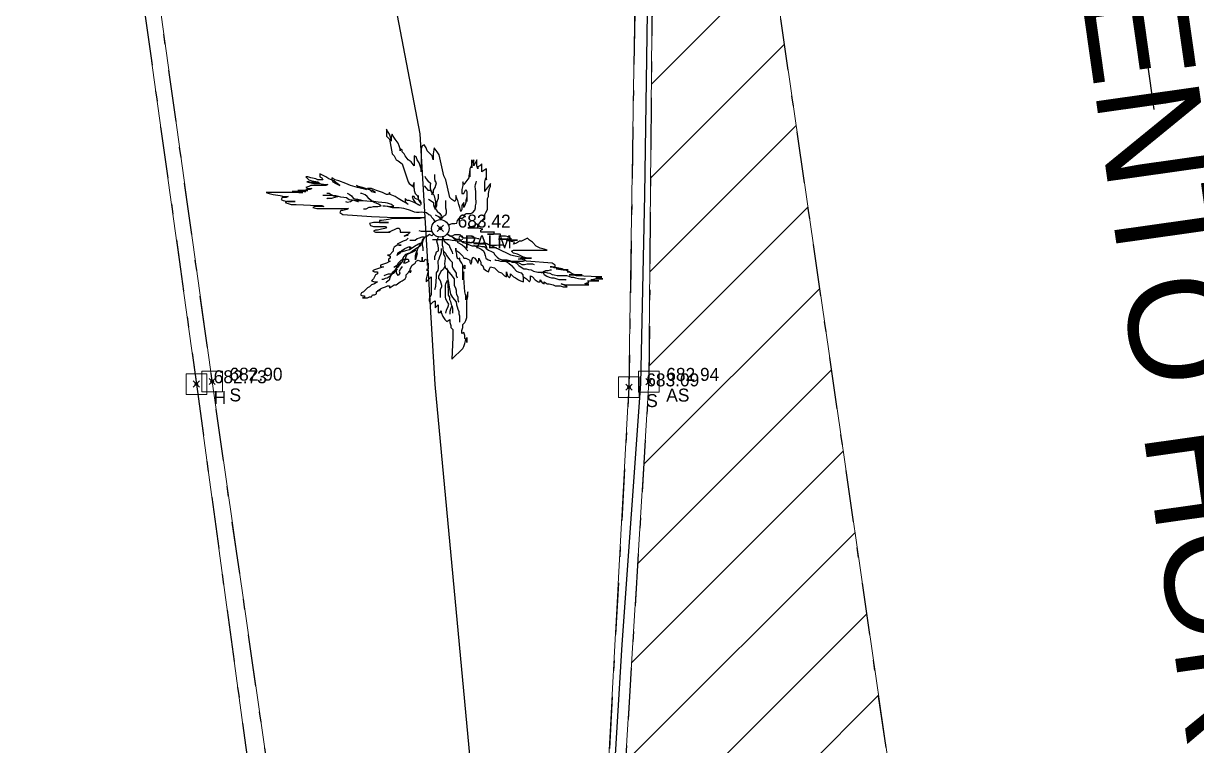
# Model space of a CAD drawing. Extents: x 350769 to 354978, y 6304672 to 6307963.
# Drawn here: x 352751.54 to 352762.85, y 6305788.4 to 6305795.36 of the extents above; entities that cross this region are included whole.
import ezdxf

# ---------------------------------------------------------------- set-up
doc = ezdxf.new("R2010")
doc.units = 0
doc.header["$PDMODE"] = 35
doc.header["$PDSIZE"] = 0.03
for name, pattern in [('CENTER', [50.8, 31.75, -6.35, 6.35, -6.35]), ('CONTINUOS', [0]), ('JPG_DASHDOT', [1, 0.5, -0.25, 0, -0.25])]:
    doc.linetypes.add(name, pattern=pattern)
doc.layers.add('0_ASD_TOPOGRAFIA_ELEMENTOS', color=7, linetype='CONTINUOS', lineweight=5, true_color=0xbdbdbd)
for name, color, linetype in [('1-PAVIMENTO', 161, 'CONTINUOUS'), ('1-SOLERA', 212, 'CONTINUOUS'), ('1-TEXTOS', 7, 'CONTINUOUS'), ('2-ACHURADO PAVIMENTO ASFALTICO 2', 233, 'CONTINUOUS'), ('3-PAVIMENTO EJE', 161, 'CENTER'), ('C-TINN', 5, 'CONTINUOUS'), ('C-TOPO-MINR', 8, 'CONTINUOUS'), ('TOP-URB-SOLERAS', 2, 'JPG_DASHDOT'), ('V-NODE-TEXT DIC 2012', 31, 'CONTINUOUS'), ('Z-PALM', 253, 'CONTINUOUS')]:
    doc.layers.add(name, color=color, linetype=linetype)
doc.styles.add('A', font='arial.ttf', dxfattribs={"height": 2})

# ---------------------------------------------------------------- blocks, each defined once
blk = doc.blocks.new('PALM')
at = {"layer": 'Z-PALM', "color": 9, "true_color": 0xbdbdbd}
for p, q in [((-1.275, 2.346), (-1.299, 2.394)), ((-1.299, 2.394), (-1.299, 2.227)), ((-1.227, 2.274), (-1.275, 2.346)), ((-1.204, 2.227), (-1.227, 2.274)), ((-1.156, 2.274), (-1.18, 2.203)), ((-1.132, 2.227), (-1.156, 2.274)), ((-1.299, 2.227), (-1.227, 2.155)), ((-1.227, 2.155), (-1.156, 1.796)), ((-1.18, 2.155), (-1.204, 2.227)), ((-1.18, 2.203), (-1.18, 2.107)), ((-1.18, 2.107), (-1.18, 2.155)), ((-1.084, 2.155), (-1.132, 2.227)), ((-1.012, 2.059), (-1.084, 2.155)), ((-0.988, 1.987), (-1.012, 2.059)), ((-0.964, 1.916), (-0.988, 1.987)), ((-0.438, 1.987), (-0.462, 1.916)), ((-0.39, 2.011), (-0.438, 1.987)), ((-0.342, 1.94), (-0.39, 2.011)), ((-1.156, 1.796), (-1.108, 1.748)), ((-1.108, 1.748), (-1.06, 1.653)), ((-0.916, 1.892), (-0.964, 1.916)), ((-0.964, 1.916), (-0.964, 1.868)), ((-0.964, 1.868), (-0.964, 1.916)), ((-0.916, 1.844), (-0.916, 1.892)), ((-0.869, 1.796), (-0.916, 1.844)), ((-0.845, 1.748), (-0.869, 1.796)), ((-0.773, 1.653), (-0.845, 1.748)), ((-0.581, 1.724), (-0.629, 1.748)), ((-0.629, 1.748), (-0.629, 1.509)), ((-0.557, 1.653), (-0.581, 1.724)), ((-0.462, 1.916), (-0.462, 1.366)), ((-0.318, 1.868), (-0.342, 1.94)), ((-0.199, 1.748), (-0.318, 1.868)), ((-0.175, 1.653), (-0.199, 1.748)), ((-0.151, 1.94), (-0.175, 1.796)), ((-0.175, 1.796), (-0.175, 1.653)), ((-0.079, 1.844), (-0.151, 1.94)), ((-0.031, 1.772), (-0.079, 1.844)), ((0.089, 1.27), (-0.031, 1.772)), ((-1.06, 1.653), (-1.012, 1.629)), ((-1.012, 1.629), (-0.916, 1.557)), ((-0.916, 1.557), (-0.892, 1.485)), ((-0.892, 1.485), (-0.773, 1.126)), ((-0.701, 1.605), (-0.773, 1.653)), ((-0.629, 1.509), (-0.701, 1.605)), ((-0.51, 1.581), (-0.557, 1.653)), ((-0.462, 1.437), (-0.51, 1.581)), ((-0.462, 1.366), (-0.462, 1.437)), ((0.759, 1.533), (0.711, 1.437)), ((0.711, 1.437), (0.711, 1.246)), ((0.806, 1.653), (0.759, 1.581)), ((0.759, 1.461), (0.759, 1.653)), ((0.759, 1.653), (0.759, 1.533)), ((0.759, 1.581), (0.759, 1.461)), ((0.878, 1.653), (0.806, 1.509)), ((0.806, 1.509), (0.806, 1.653)), ((0.878, 1.509), (0.878, 1.653)), ((0.902, 1.437), (0.878, 1.509)), ((0.95, 1.509), (0.902, 1.485)), ((0.902, 1.485), (0.902, 1.437)), ((0.998, 1.557), (0.95, 1.509)), ((0.998, 1.366), (0.998, 1.557)), ((1.07, 1.413), (0.998, 1.366)), ((1.117, 1.437), (1.07, 1.413)), ((1.117, 1.174), (1.117, 1.437)), ((-3.19, 1.246), (-3.237, 1.246)), ((-3.237, 1.246), (-3.166, 1.174)), ((-3.118, 1.222), (-3.19, 1.246)), ((-3.166, 1.174), (-3.094, 1.15)), ((-2.998, 1.198), (-3.118, 1.222)), ((-3.094, 1.15), (-2.95, 1.126)), ((-2.95, 1.174), (-2.998, 1.198)), ((-2.831, 1.174), (-2.95, 1.174)), ((-2.759, 1.246), (-2.902, 1.318)), ((-2.902, 1.318), (-2.902, 1.246)), ((-2.902, 1.246), (-2.855, 1.222)), ((-2.855, 1.222), (-2.831, 1.174)), ((-2.687, 1.198), (-2.759, 1.246)), ((-2.567, 1.15), (-2.687, 1.198)), ((-2.543, 1.174), (-2.615, 1.222)), ((-2.615, 1.222), (-2.615, 1.174)), ((-2.615, 1.174), (-2.591, 1.126)), ((-2.52, 1.103), (-2.567, 1.15)), ((-2.448, 1.15), (-2.543, 1.174)), ((-2.28, 1.079), (-2.448, 1.15)), ((-0.375, 1.262), (-0.351, 1.205)), ((-0.351, 1.205), (-0.302, 1.147)), ((-0.302, 1.147), (-0.236, 1.09)), ((-0.135, 1.204), (-0.135, 1.298)), ((-0.122, 1.15), (-0.135, 1.204)), ((-0.095, 1.095), (-0.122, 1.15)), ((0.136, 1.174), (0.089, 1.27)), ((0.232, 0.744), (0.136, 1.174)), ((0.687, 1.222), (0.615, 1.126)), ((0.711, 1.39), (0.687, 1.27)), ((0.687, 1.27), (0.687, 1.222)), ((0.711, 1.246), (0.711, 1.39)), ((0.865, 1.106), (0.873, 1.139)), ((1.07, 1.126), (1.094, 1.222)), ((1.094, 1.222), (1.117, 1.174)), ((-3.309, 0.863), (-4.195, 0.863)), ((-4.195, 0.863), (-4.123, 0.839)), ((-3.237, 0.887), (-3.572, 0.887)), ((-3.572, 0.887), (-3.501, 0.887)), ((-3.501, 0.887), (-3.405, 0.863)), ((-3.19, 0.911), (-3.429, 0.911)), ((-3.429, 0.911), (-3.357, 0.911)), ((-3.405, 0.863), (-3.309, 0.863)), ((-3.357, 0.911), (-3.285, 0.887)), ((-3.285, 0.887), (-3.237, 0.887)), ((-3.213, 0.935), (-3.261, 0.911)), ((-3.261, 0.911), (-3.19, 0.911)), ((-3.166, 1.007), (-3.237, 0.983)), ((-3.237, 0.983), (-3.19, 0.959)), ((-3.166, 1.126), (-3.213, 1.126)), ((-3.213, 1.126), (-3.046, 1.079)), ((-3.142, 0.935), (-3.213, 0.935)), ((-3.19, 0.959), (-3.094, 0.959)), ((-3.118, 1.103), (-3.166, 1.126)), ((-3.118, 1.031), (-3.166, 1.007)), ((-3.094, 0.959), (-3.142, 0.935)), ((-2.998, 1.103), (-3.118, 1.103)), ((-2.759, 1.031), (-3.118, 1.031)), ((-3.046, 1.079), (-2.926, 1.079)), ((-2.902, 1.079), (-2.998, 1.103)), ((-2.95, 1.126), (-2.902, 1.079)), ((-2.926, 1.079), (-2.759, 1.055)), ((-2.759, 1.055), (-2.711, 1.055)), ((-2.711, 1.055), (-2.759, 1.031)), ((-2.733, 0.852), (-2.676, 0.852)), ((-2.676, 0.852), (-2.626, 0.819)), ((-2.591, 1.126), (-2.52, 1.079)), ((-2.424, 1.031), (-2.52, 1.103)), ((-2.52, 1.079), (-2.424, 1.031)), ((-2.161, 1.031), (-2.28, 1.079)), ((-2.246, 0.852), (-2.192, 0.825)), ((-1.993, 0.983), (-2.161, 1.031)), ((-1.969, 1.007), (-2.017, 1.031)), ((-2.017, 1.031), (-1.921, 0.983)), ((-1.897, 0.959), (-1.993, 0.983)), ((-1.874, 0.983), (-1.969, 1.007)), ((-1.921, 0.983), (-1.778, 0.935)), ((-1.778, 0.935), (-1.897, 0.959)), ((-1.73, 0.935), (-1.874, 0.983)), ((-1.658, 0.959), (-1.754, 0.959)), ((-1.754, 0.959), (-1.706, 0.935)), ((-1.634, 0.911), (-1.73, 0.935)), ((-1.706, 0.935), (-1.658, 0.887)), ((-1.539, 0.911), (-1.658, 0.959)), ((-1.658, 0.887), (-1.562, 0.863)), ((-1.562, 0.863), (-1.634, 0.911)), ((-1.395, 0.863), (-1.539, 0.911)), ((-1.299, 0.816), (-1.395, 0.863)), ((-1.227, 0.863), (-1.251, 0.816)), ((-1.204, 0.816), (-1.227, 0.863)), ((-0.773, 1.126), (-0.749, 1.079)), ((-0.749, 1.079), (-0.653, 1.007)), ((-0.629, 1.103), (-0.653, 1.055)), ((-0.653, 1.055), (-0.653, 1.007)), ((-0.653, 1.007), (-0.629, 0.959)), ((-0.653, 1.007), (-0.629, 0.959)), ((-0.629, 0.959), (-0.629, 1.103)), ((-0.629, 0.959), (-0.629, 0.911)), ((-0.629, 0.911), (-0.605, 0.839)), ((-0.392, 1.028), (-0.338, 0.974)), ((-0.338, 0.974), (-0.298, 0.92)), ((-0.298, 0.92), (-0.23, 0.92)), ((-0.236, 1.09), (-0.244, 1.032)), ((-0.244, 1.032), (-0.244, 0.983)), ((-0.244, 0.983), (-0.236, 0.934)), ((-0.236, 0.934), (-0.219, 0.885)), ((-0.23, 0.92), (-0.203, 0.866)), ((-0.219, 0.885), (-0.17, 0.835)), ((-0.203, 0.866), (-0.203, 0.811)), ((-0.203, 0.811), (-0.162, 0.866)), ((-0.162, 0.92), (-0.122, 0.987)), ((-0.162, 0.866), (-0.162, 0.92)), ((-0.122, 0.987), (-0.108, 1.041)), ((-0.108, 1.041), (-0.095, 1.095)), ((0.543, 1.031), (0.519, 0.935)), ((0.519, 0.935), (0.519, 0.839)), ((0.567, 1.055), (0.543, 1.126)), ((0.543, 1.126), (0.543, 1.031)), ((0.615, 1.126), (0.567, 1.055)), ((0.567, 0.839), (0.615, 0.935)), ((0.615, 0.935), (0.639, 0.887)), ((0.639, 0.887), (0.639, 0.648)), ((0.84, 1.008), (0.849, 1.057)), ((0.849, 0.95), (0.84, 1.008)), ((0.849, 1.057), (0.865, 1.106)), ((0.857, 0.893), (0.849, 0.95)), ((0.857, 0.712), (0.857, 0.893)), ((1.07, 0.887), (1.07, 1.126)), ((1.094, 0.935), (1.07, 0.887)), ((1.141, 0.983), (1.094, 0.935)), ((1.213, 1.079), (1.141, 0.983)), ((1.165, 0.839), (1.189, 0.959)), ((1.189, 0.959), (1.213, 1.007)), ((1.213, 1.007), (1.213, 1.079)), ((-4.123, 0.839), (-4.027, 0.816)), ((-4.027, 0.816), (-3.86, 0.792)), ((-3.86, 0.792), (-3.764, 0.768)), ((-3.812, 0.744), (-3.836, 0.696)), ((-3.836, 0.696), (-3.788, 0.672)), ((-3.716, 0.744), (-3.812, 0.744)), ((-3.788, 0.672), (-3.668, 0.648)), ((-3.764, 0.768), (-3.668, 0.768)), ((-3.692, 0.648), (-3.74, 0.624)), ((-3.74, 0.624), (-3.596, 0.576)), ((-3.668, 0.768), (-3.716, 0.744)), ((-3.501, 0.648), (-3.692, 0.648)), ((-3.668, 0.648), (-3.501, 0.648)), ((-3.596, 0.576), (-3.477, 0.576)), ((-3.477, 0.576), (-2.95, 0.552)), ((-2.593, 0.794), (-2.832, 0.794)), ((-2.725, 0.72), (-2.733, 0.712)), ((-2.618, 0.72), (-2.725, 0.72)), ((-2.626, 0.819), (-2.577, 0.786)), ((-2.52, 0.753), (-2.618, 0.72)), ((-2.52, 0.786), (-2.593, 0.794)), ((-2.577, 0.786), (-2.52, 0.77)), ((-2.454, 0.77), (-2.52, 0.786)), ((-2.52, 0.77), (-2.47, 0.77)), ((-2.47, 0.77), (-2.52, 0.753)), ((-2.396, 0.753), (-2.454, 0.77)), ((-2.322, 0.745), (-2.396, 0.753)), ((-2.257, 0.737), (-2.322, 0.745)), ((-2.287, 0.649), (-2.233, 0.636)), ((-2.199, 0.688), (-2.257, 0.737)), ((-2.233, 0.636), (-2.165, 0.649)), ((-2.133, 0.679), (-2.199, 0.688)), ((-2.192, 0.825), (-2.138, 0.784)), ((-2.165, 0.649), (-2.111, 0.69)), ((-2.138, 0.784), (-2.097, 0.73)), ((-2.06, 0.671), (-2.133, 0.679)), ((-2.111, 0.69), (-2.057, 0.676)), ((-2.097, 0.73), (-2.043, 0.703)), ((-2.01, 0.663), (-2.06, 0.671)), ((-2.057, 0.676), (-1.989, 0.649)), ((-2.043, 0.703), (-1.989, 0.703)), ((-1.862, 0.663), (-2.01, 0.663)), ((-1.989, 0.703), (-1.921, 0.69)), ((-1.989, 0.649), (-1.975, 0.649)), ((-1.894, 0.838), (-1.921, 0.838)), ((-1.921, 0.69), (-1.867, 0.676)), ((-1.813, 0.811), (-1.894, 0.838)), ((-1.867, 0.676), (-1.813, 0.663)), ((-1.682, 0.646), (-1.862, 0.663)), ((-1.759, 0.771), (-1.813, 0.811)), ((-1.718, 0.717), (-1.759, 0.771)), ((-1.664, 0.676), (-1.718, 0.717)), ((-1.599, 0.646), (-1.682, 0.646)), ((-1.61, 0.636), (-1.664, 0.676)), ((-1.542, 0.609), (-1.61, 0.636)), ((-1.501, 0.63), (-1.599, 0.646)), ((-1.488, 0.582), (-1.542, 0.609)), ((-1.32, 0.614), (-1.501, 0.63)), ((-1.421, 0.541), (-1.488, 0.582)), ((-1.271, 0.605), (-1.32, 0.614)), ((-1.251, 0.816), (-1.299, 0.816)), ((-1.172, 0.573), (-1.271, 0.605)), ((-1.084, 0.768), (-1.204, 0.816)), ((-1.123, 0.532), (-1.172, 0.573)), ((-1.012, 0.72), (-1.084, 0.768)), ((-0.892, 0.648), (-1.012, 0.72)), ((-0.845, 0.624), (-0.892, 0.648)), ((-0.797, 0.672), (-0.845, 0.72)), ((-0.845, 0.72), (-0.845, 0.648)), ((-0.845, 0.648), (-0.773, 0.576)), ((-0.773, 0.576), (-0.845, 0.624)), ((-0.749, 0.672), (-0.797, 0.672)), ((-0.629, 0.624), (-0.749, 0.672)), ((-0.629, 0.768), (-0.677, 0.768)), ((-0.677, 0.768), (-0.653, 0.696)), ((-0.653, 0.696), (-0.605, 0.624)), ((-0.605, 0.72), (-0.629, 0.768)), ((-0.486, 0.552), (-0.629, 0.624)), ((-0.605, 0.839), (-0.557, 0.792)), ((-0.486, 0.672), (-0.605, 0.72)), ((-0.605, 0.624), (-0.534, 0.576)), ((-0.557, 0.792), (-0.534, 0.744)), ((-0.534, 0.744), (-0.534, 0.792)), ((-0.534, 0.792), (-0.534, 0.696)), ((-0.534, 0.696), (-0.486, 0.624)), ((-0.534, 0.576), (-0.486, 0.552)), ((-0.462, 0.624), (-0.486, 0.672)), ((-0.486, 0.624), (-0.462, 0.576)), ((-0.462, 0.576), (-0.462, 0.624)), ((-0.284, 0.703), (-0.216, 0.663)), ((-0.216, 0.663), (-0.162, 0.622)), ((-0.17, 0.835), (-0.145, 0.786)), ((-0.162, 0.622), (-0.162, 0.568)), ((-0.162, 0.568), (-0.149, 0.514)), ((-0.145, 0.786), (-0.113, 0.638)), ((-0.113, 0.638), (-0.121, 0.482)), ((-0.081, 0.622), (-0.068, 0.676)), ((-0.081, 0.541), (-0.081, 0.622)), ((-0.068, 0.676), (-0.041, 0.73)), ((-0.041, 0.73), (-0.041, 0.825)), ((0.135, 0.487), (0.135, 0.676)), ((0.28, 0.696), (0.232, 0.744)), ((0.352, 0.648), (0.28, 0.696)), ((0.376, 0.696), (0.352, 0.648)), ((0.4, 0.72), (0.376, 0.792)), ((0.376, 0.792), (0.376, 0.696)), ((0.424, 0.672), (0.4, 0.72)), ((0.447, 0.576), (0.424, 0.672)), ((0.471, 0.505), (0.447, 0.576)), ((0.519, 0.839), (0.567, 0.839)), ((0.567, 0.624), (0.519, 0.552)), ((0.567, 0.505), (0.567, 0.624)), ((0.615, 0.624), (0.591, 0.552)), ((0.639, 0.744), (0.615, 0.672)), ((0.615, 0.672), (0.615, 0.624)), ((0.639, 0.648), (0.639, 0.744)), ((0.849, 0.548), (0.865, 0.605)), ((0.865, 0.655), (0.857, 0.712)), ((0.865, 0.605), (0.865, 0.655)), ((1.141, 0.72), (1.165, 0.768)), ((1.141, 0.457), (1.141, 0.72)), ((1.165, 0.768), (1.165, 0.839)), ((-3.022, 0.529), (-3.07, 0.505)), ((-3.07, 0.505), (-2.974, 0.481)), ((-2.807, 0.529), (-3.022, 0.529)), ((-2.974, 0.481), (-2.208, 0.481)), ((-2.95, 0.552), (-2.855, 0.552)), ((-2.855, 0.552), (-2.807, 0.529)), ((-2.4, 0.433), (-2.424, 0.385)), ((-2.424, 0.385), (-2.352, 0.337)), ((-2.352, 0.433), (-2.4, 0.433)), ((-2.256, 0.457), (-2.352, 0.433)), ((-2.352, 0.337), (-1.658, 0.289)), ((-2.208, 0.481), (-2.256, 0.457)), ((-1.854, 0.473), (-1.786, 0.473)), ((-1.786, 0.473), (-1.718, 0.514)), ((-1.718, 0.514), (-1.664, 0.514)), ((-1.664, 0.514), (-1.61, 0.527)), ((-1.658, 0.289), (-1.084, 0.265)), ((-1.61, 0.527), (-1.502, 0.527)), ((-1.502, 0.527), (-1.421, 0.541)), ((-1.328, 0.54), (-1.386, 0.548)), ((-1.386, 0.548), (-1.123, 0.532)), ((-1.238, 0.523), (-1.328, 0.54)), ((-1.148, 0.499), (-1.238, 0.523)), ((-0.992, 0.499), (-1.148, 0.499)), ((-0.934, 0.49), (-0.992, 0.499)), ((-0.877, 0.482), (-0.934, 0.49)), ((-0.819, 0.466), (-0.877, 0.482)), ((-0.745, 0.441), (-0.819, 0.466)), ((-0.679, 0.417), (-0.745, 0.441)), ((-0.622, 0.392), (-0.679, 0.417)), ((-0.573, 0.384), (-0.622, 0.392)), ((-0.507, 0.384), (-0.573, 0.384)), ((-0.458, 0.392), (-0.507, 0.384)), ((-0.408, 0.384), (-0.458, 0.392)), ((-0.334, 0.376), (-0.408, 0.384)), ((-0.277, 0.326), (-0.334, 0.376)), ((-0.228, 0.31), (-0.277, 0.326)), ((-0.203, 0.261), (-0.228, 0.31)), ((-0.149, 0.514), (-0.122, 0.46)), ((-0.122, 0.46), (-0.081, 0.541)), ((-0.122, 0.325), (-0.041, 0.284)), ((-0.121, 0.482), (-0.072, 0.417)), ((-0.072, 0.417), (-0.014, 0.359)), ((-0.041, 0.284), (0, 0.23)), ((-0.014, 0.359), (0.019, 0.31)), ((0.019, 0.31), (0.011, 0.261)), ((0.041, 0.243), (0.081, 0.298)), ((0.081, 0.298), (0.135, 0.325)), ((0.149, 0.433), (0.135, 0.487)), ((0.135, 0.325), (0.149, 0.379)), ((0.149, 0.379), (0.149, 0.433)), ((0.495, 0.409), (0.471, 0.505)), ((0.519, 0.457), (0.495, 0.409)), ((0.519, 0.552), (0.519, 0.457)), ((0.591, 0.552), (0.567, 0.505)), ((0.577, 0.326), (0.627, 0.359)), ((0.577, 0.277), (0.577, 0.326)), ((0.627, 0.359), (0.734, 0.359)), ((0.734, 0.359), (0.783, 0.384)), ((0.783, 0.384), (0.832, 0.441)), ((0.832, 0.441), (0.849, 0.499)), ((0.849, 0.499), (0.849, 0.548)), ((1.046, 0.242), (1.07, 0.289)), ((1.07, 0.337), (1.094, 0.385)), ((1.07, 0.289), (1.07, 0.337)), ((1.094, 0.385), (1.141, 0.457)), ((-1.61, 0.146), (-1.706, 0.122)), ((-1.706, 0.122), (-1.682, 0.074)), ((-1.682, 0.074), (-1.61, 0.05)), ((-1.251, 0.146), (-1.61, 0.146)), ((-1.61, 0.05), (-1.323, 0.05)), ((-1.419, 0.194), (-1.467, 0.194)), ((-1.467, 0.194), (-1.467, 0.146)), ((-1.467, 0.146), (-1.251, 0.146)), ((-1.251, 0.218), (-1.419, 0.194)), ((-1.299, 0.002), (-1.419, -0.022)), ((-1.323, 0.05), (-1.299, 0.002)), ((-1.132, 0.242), (-1.251, 0.218)), ((-0.486, 0.242), (-1.132, 0.242)), ((-1.084, 0.265), (-0.39, 0.265)), ((-1.084, -0.022), (-1.036, 0.002)), ((-1.036, 0.002), (-0.988, 0.002)), ((-0.988, 0.002), (-0.964, -0.045)), ((-0.39, 0.265), (-0.486, 0.242)), ((-0.154, 0.211), (-0.203, 0.261)), ((-0.126, 0.17), (-0.154, 0.211)), ((0.011, 0.261), (-0.006, 0.211)), ((-0.006, 0.211), (-0.006, 0.211)), ((0, 0.23), (0, 0.211)), ((0.021, 0.21), (0.041, 0.243)), ((0.195, 0.082), (0.241, 0.105)), ((0.241, 0.105), (0.29, 0.121)), ((0.29, 0.121), (0.347, 0.121)), ((0.347, 0.121), (0.397, 0.129)), ((0.397, 0.129), (0.413, 0.187)), ((0.413, 0.187), (0.462, 0.244)), ((0.462, 0.244), (0.528, 0.244)), ((0.528, 0.244), (0.577, 0.277)), ((0.663, 0.002), (0.711, 0.05)), ((0.902, 0.002), (0.663, 0.002)), ((0.711, 0.05), (0.759, 0.05)), ((0.759, 0.05), (0.83, 0.074)), ((0.83, 0.074), (0.878, 0.122)), ((0.878, 0.122), (0.902, 0.074)), ((0.902, 0.074), (0.974, 0.17)), ((0.902, 0.074), (0.902, 0.026)), ((0.902, 0.026), (0.902, 0.074)), ((1.022, -0.022), (0.902, 0.002)), ((0.974, 0.17), (1.046, 0.242)), ((-1.562, -0.045), (-1.61, -0.069)), ((-1.61, -0.069), (-1.562, -0.093)), ((-1.515, -0.045), (-1.562, -0.045)), ((-1.562, -0.093), (-1.204, -0.093)), ((-1.419, -0.022), (-1.515, -0.045)), ((-1.251, -0.093), (-1.084, -0.022)), ((-1.204, -0.093), (-1.251, -0.093)), ((-0.964, -0.045), (-0.964, -0.093)), ((-0.964, -0.093), (-0.725, -0.093)), ((-0.773, -0.141), (-0.869, -0.189)), ((-0.869, -0.189), (-0.797, -0.165)), ((-0.773, -0.237), (-0.821, -0.285)), ((-0.797, -0.165), (-0.773, -0.165)), ((-0.725, -0.093), (-0.773, -0.141)), ((-0.609, -0.284), (-0.555, -0.243)), ((-0.555, -0.243), (-0.501, -0.23)), ((-0.514, -0.054), (-0.46, -0.068)), ((-0.501, -0.23), (-0.433, -0.203)), ((-0.46, -0.068), (-0.2, -0.068)), ((-0.425, -0.265), (-0.441, -0.322)), ((-0.433, -0.203), (-0.379, -0.203)), ((-0.384, -0.216), (-0.425, -0.265)), ((-0.379, -0.216), (-0.419, -0.298)), ((-0.326, -0.191), (-0.384, -0.216)), ((-0.26, -0.15), (-0.326, -0.191)), ((-0.203, -0.175), (-0.26, -0.15)), ((-0.16, -0.138), (-0.203, -0.175)), ((-0.189, -0.27), (0.203, -0.27)), ((-0.081, -0.311), (-0.068, -0.257)), ((-0.068, -0.257), (-0.043, -0.207)), ((0.052, -0.248), (0.043, -0.298)), ((0.068, -0.2), (0.052, -0.248)), ((0.055, -0.204), (0.081, -0.257)), ((0.081, -0.257), (0.095, -0.311)), ((0.166, -0.13), (0.176, -0.135)), ((0.176, -0.135), (0.23, -0.176)), ((0.189, -0.149), (0.244, -0.176)), ((0.203, -0.27), (0.284, -0.284)), ((0.23, -0.176), (0.284, -0.203)), ((0.244, -0.176), (0.298, -0.176)), ((0.271, -0.189), (0.325, -0.243)), ((0.284, -0.203), (0.392, -0.257)), ((0.298, -0.176), (0.352, -0.149)), ((0.325, -0.243), (0.392, -0.284)), ((0.352, -0.149), (0.46, -0.149)), ((0.392, -0.257), (0.447, -0.257)), ((0.447, -0.257), (0.501, -0.298)), ((0.46, -0.149), (0.514, -0.203)), ((0.514, -0.203), (0.568, -0.23)), ((0.568, -0.23), (0.852, -0.23)), ((0.852, -0.23), (0.907, -0.243)), ((0.907, -0.243), (0.934, -0.243)), ((0.974, -0.045), (1.022, -0.022)), ((0.974, -0.093), (0.974, -0.045)), ((1.309, -0.093), (0.974, -0.093)), ((1.452, -0.141), (1.141, -0.141)), ((1.141, -0.141), (1.285, -0.141)), ((1.285, -0.141), (1.309, -0.093)), ((1.62, -0.261), (1.405, -0.261)), ((1.405, -0.261), (1.716, -0.261)), ((1.452, -0.189), (1.452, -0.141)), ((1.572, -0.189), (1.452, -0.189)), ((1.668, -0.213), (1.572, -0.189)), ((1.74, -0.285), (1.62, -0.261)), ((1.716, -0.261), (1.668, -0.213)), ((2.099, -0.237), (1.955, -0.309)), ((2.146, -0.285), (2.099, -0.237)), ((-1.132, -0.548), (-1.227, -0.643)), ((-1.108, -0.452), (-1.132, -0.5)), ((-1.132, -0.5), (-1.132, -0.548)), ((-1.036, -0.404), (-1.108, -0.452)), ((-0.892, -0.309), (-1.036, -0.38)), ((-1.036, -0.38), (-0.988, -0.404)), ((-0.94, -0.404), (-1.036, -0.404)), ((-0.988, -0.404), (-0.94, -0.404)), ((-0.961, -0.582), (-0.907, -0.527)), ((-0.839, -0.541), (-0.92, -0.568)), ((-0.907, -0.527), (-0.852, -0.487)), ((-0.821, -0.285), (-0.892, -0.309)), ((-0.852, -0.487), (-0.744, -0.433)), ((-0.744, -0.514), (-0.839, -0.541)), ((-0.744, -0.433), (-0.744, -0.487)), ((-0.744, -0.487), (-0.717, -0.46)), ((-0.677, -0.473), (-0.744, -0.514)), ((-0.731, -0.284), (-0.609, -0.284)), ((-0.671, -0.552), (-0.72, -0.585)), ((-0.717, -0.46), (-0.704, -0.446)), ((-0.622, -0.433), (-0.677, -0.473)), ((-0.614, -0.511), (-0.671, -0.552)), ((-0.663, -0.568), (-0.582, -0.527)), ((-0.528, -0.379), (-0.622, -0.433)), ((-0.548, -0.47), (-0.614, -0.511)), ((-0.582, -0.527), (-0.555, -0.609)), ((-0.582, -0.595), (-0.555, -0.541)), ((-0.555, -0.541), (-0.541, -0.487)), ((-0.482, -0.429), (-0.548, -0.47)), ((-0.541, -0.487), (-0.501, -0.419)), ((-0.474, -0.352), (-0.528, -0.379)), ((-0.501, -0.419), (-0.474, -0.352)), ((-0.466, -0.372), (-0.482, -0.429)), ((-0.441, -0.322), (-0.466, -0.372)), ((-0.419, -0.298), (-0.433, -0.352)), ((-0.433, -0.352), (-0.433, -0.406)), ((-0.433, -0.406), (-0.419, -0.46)), ((-0.419, -0.46), (-0.419, -0.541)), ((-0.095, -0.568), (-0.041, -0.541)), ((-0.068, -0.365), (-0.081, -0.311)), ((-0.054, -0.419), (-0.068, -0.365)), ((-0.041, -0.473), (-0.054, -0.419)), ((-0.041, -0.541), (-0.041, -0.473)), ((0.027, -0.568), (0.027, -0.487)), ((0.043, -0.298), (0.043, -0.404)), ((0.043, -0.404), (0.06, -0.454)), ((0.06, -0.454), (0.06, -0.503)), ((0.06, -0.503), (0.076, -0.561)), ((0.068, -0.541), (0.122, -0.595)), ((0.076, -0.561), (0.076, -0.618)), ((0.095, -0.582), (0.081, -0.541)), ((0.095, -0.311), (0.162, -0.365)), ((0.162, -0.365), (0.216, -0.406)), ((0.216, -0.406), (0.23, -0.46)), ((0.23, -0.46), (0.284, -0.568)), ((0.284, -0.284), (0.785, -0.338)), ((0.376, -0.524), (0.376, -0.476)), ((0.376, -0.476), (0.376, -0.524)), ((0.4, -0.619), (0.376, -0.524)), ((0.376, -0.524), (0.447, -0.572)), ((0.392, -0.284), (0.419, -0.338)), ((0.419, -0.338), (0.528, -0.392)), ((0.501, -0.298), (0.555, -0.338)), ((0.528, -0.392), (0.582, -0.446)), ((0.555, -0.338), (0.609, -0.352)), ((0.582, -0.446), (0.622, -0.5)), ((0.609, -0.352), (0.663, -0.379)), ((0.622, -0.5), (0.663, -0.541)), ((0.663, -0.379), (0.717, -0.406)), ((0.717, -0.406), (0.771, -0.419)), ((0.771, -0.419), (0.934, -0.419)), ((0.785, -0.338), (1.123, -0.365)), ((0.798, -0.406), (0.866, -0.433)), ((0.812, -0.365), (0.879, -0.365)), ((0.866, -0.433), (0.934, -0.473)), ((0.879, -0.365), (0.934, -0.352)), ((0.934, -0.352), (1.001, -0.352)), ((0.934, -0.419), (1.001, -0.433)), ((0.934, -0.473), (0.988, -0.5)), ((0.988, -0.5), (1.042, -0.541)), ((1.001, -0.352), (1.069, -0.338)), ((1.001, -0.433), (1.055, -0.433)), ((1.042, -0.541), (1.069, -0.595)), ((1.055, -0.433), (1.109, -0.487)), ((1.069, -0.338), (1.177, -0.392)), ((1.109, -0.487), (1.164, -0.527)), ((1.123, -0.365), (1.61, -0.595)), ((1.164, -0.527), (1.231, -0.554)), ((1.177, -0.392), (1.245, -0.406)), ((1.231, -0.554), (1.285, -0.582)), ((1.245, -0.406), (1.353, -0.406)), ((1.353, -0.406), (1.407, -0.392)), ((1.407, -0.392), (1.515, -0.392)), ((1.515, -0.392), (1.556, -0.419)), ((1.668, -0.309), (1.596, -0.285)), ((1.596, -0.285), (1.859, -0.285)), ((1.787, -0.332), (1.668, -0.309)), ((1.716, -0.548), (1.764, -0.524)), ((1.764, -0.595), (1.716, -0.548)), ((1.859, -0.285), (1.74, -0.285)), ((1.764, -0.38), (1.787, -0.332)), ((1.835, -0.356), (1.764, -0.38)), ((1.764, -0.524), (2.577, -0.524)), ((1.907, -0.309), (1.835, -0.356)), ((1.955, -0.309), (1.907, -0.309)), ((2.218, -0.332), (2.146, -0.285)), ((2.314, -0.428), (2.218, -0.332)), ((2.41, -0.476), (2.314, -0.428)), ((2.505, -0.5), (2.41, -0.476)), ((2.577, -0.524), (2.505, -0.5)), ((-1.299, -0.835), (-1.443, -0.882)), ((-1.204, -0.787), (-1.299, -0.835)), ((-1.227, -0.643), (-1.275, -0.643)), ((-1.275, -0.643), (-1.204, -0.667)), ((-1.204, -0.715), (-1.251, -0.739)), ((-1.251, -0.739), (-1.251, -0.787)), ((-1.251, -0.787), (-1.204, -0.787)), ((-1.204, -0.667), (-1.204, -0.715)), ((-1.042, -0.636), (-0.961, -0.582)), ((-1.028, -0.595), (-1.042, -0.649)), ((-1.042, -0.649), (-1.042, -0.636)), ((-1.042, -0.893), (-1.015, -0.838)), ((-0.974, -0.568), (-1.028, -0.595)), ((-1.015, -0.838), (-0.961, -0.784)), ((-1.001, -0.866), (-0.947, -0.825)), ((-0.942, -0.831), (-0.992, -0.889)), ((-0.92, -0.568), (-0.974, -0.568)), ((-0.961, -0.784), (-0.907, -0.744)), ((-0.947, -0.825), (-0.92, -0.811)), ((-0.901, -0.782), (-0.942, -0.831)), ((-0.877, -0.675), (-0.909, -0.733)), ((-0.909, -0.733), (-0.901, -0.782)), ((-0.907, -0.744), (-0.771, -0.744)), ((-0.879, -0.838), (-0.852, -0.784)), ((-0.839, -0.838), (-0.879, -0.838)), ((-0.836, -0.626), (-0.877, -0.675)), ((-0.852, -0.784), (-0.839, -0.73)), ((-0.839, -0.73), (-0.825, -0.676)), ((-0.758, -0.798), (-0.839, -0.838)), ((-0.778, -0.602), (-0.836, -0.626)), ((-0.825, -0.676), (-0.798, -0.622)), ((-0.798, -0.622), (-0.731, -0.595)), ((-0.72, -0.585), (-0.778, -0.602)), ((-0.771, -0.744), (-0.758, -0.798)), ((-0.731, -0.595), (-0.663, -0.568)), ((-0.677, -0.882), (-0.605, -0.835)), ((-0.605, -0.835), (-0.581, -0.787)), ((-0.595, -0.649), (-0.582, -0.595)), ((-0.595, -0.757), (-0.595, -0.649)), ((-0.582, -0.69), (-0.595, -0.757)), ((-0.555, -0.609), (-0.582, -0.69)), ((-0.581, -0.787), (-0.534, -0.763)), ((-0.534, -0.763), (-0.486, -0.787)), ((-0.486, -0.787), (-0.438, -0.787)), ((-0.438, -0.787), (-0.438, -0.691)), ((-0.438, -0.691), (-0.438, -0.787)), ((-0.438, -0.787), (-0.39, -0.787)), ((-0.39, -0.787), (-0.366, -0.739)), ((-0.366, -0.739), (-0.318, -0.763)), ((-0.318, -0.763), (-0.318, -0.882)), ((-0.318, -0.882), (-0.294, -0.835)), ((-0.294, -0.835), (-0.294, -0.978)), ((-0.135, -0.676), (-0.108, -0.622)), ((-0.135, -0.757), (-0.135, -0.676)), ((-0.108, -0.622), (-0.095, -0.568)), ((-0.054, -0.784), (-0.027, -0.73)), ((-0.054, -0.838), (-0.054, -0.784)), ((-0.041, -0.906), (-0.054, -0.838)), ((-0.027, -0.73), (-0.014, -0.676)), ((-0.014, -0.676), (0.014, -0.622)), ((0.014, -0.622), (0.027, -0.568)), ((0.076, -0.618), (0.109, -0.675)), ((0.109, -0.79), (0.101, -0.856)), ((0.109, -0.675), (0.117, -0.725)), ((0.117, -0.725), (0.109, -0.79)), ((0.122, -0.595), (0.149, -0.649)), ((0.149, -0.649), (0.23, -0.757)), ((0.23, -0.757), (0.284, -0.811)), ((0.284, -0.568), (0.298, -0.609)), ((0.284, -0.811), (0.284, -0.92)), ((0.4, -0.667), (0.4, -0.619)), ((0.424, -0.739), (0.4, -0.667)), ((0.471, -0.715), (0.424, -0.739)), ((0.447, -0.572), (0.543, -0.667)), ((0.471, -0.763), (0.471, -0.715)), ((0.519, -0.835), (0.471, -0.763)), ((0.543, -0.882), (0.519, -0.835)), ((0.543, -0.667), (0.567, -0.715)), ((0.567, -0.715), (0.615, -0.715)), ((0.615, -0.715), (0.711, -0.763)), ((0.711, -0.763), (0.711, -0.811)), ((0.711, -0.811), (0.735, -0.859)), ((0.735, -0.859), (0.759, -0.811)), ((0.759, -0.763), (0.782, -0.691)), ((0.759, -0.811), (0.759, -0.763)), ((0.782, -0.691), (0.83, -0.715)), ((0.83, -0.715), (0.878, -0.787)), ((0.878, -0.787), (0.902, -0.835)), ((0.902, -0.835), (0.926, -0.763)), ((0.926, -0.763), (0.926, -0.715)), ((0.926, -0.715), (0.974, -0.811)), ((0.974, -0.811), (0.974, -0.859)), ((1.069, -0.595), (1.082, -0.649)), ((1.082, -0.649), (1.096, -0.717)), ((1.096, -0.717), (1.15, -0.757)), ((1.15, -0.757), (1.204, -0.771)), ((1.204, -0.771), (1.218, -0.771)), ((1.285, -0.582), (1.312, -0.636)), ((1.312, -0.636), (1.367, -0.69)), ((1.34, -0.771), (1.312, -0.757)), ((1.407, -0.784), (1.34, -0.771)), ((1.367, -0.69), (1.421, -0.73)), ((1.461, -0.798), (1.407, -0.784)), ((1.421, -0.73), (1.488, -0.757)), ((1.989, -0.798), (1.461, -0.798)), ((1.488, -0.757), (1.61, -0.757)), ((1.542, -0.771), (1.61, -0.771)), ((1.583, -0.798), (1.651, -0.838)), ((1.61, -0.595), (1.691, -0.636)), ((1.61, -0.757), (1.678, -0.771)), ((1.61, -0.771), (1.718, -0.798)), ((1.651, -0.838), (1.718, -0.893)), ((1.678, -0.771), (1.732, -0.811)), ((1.691, -0.636), (1.989, -0.703)), ((1.718, -0.798), (1.8, -0.811)), ((1.732, -0.811), (1.786, -0.811)), ((1.859, -0.619), (1.764, -0.595)), ((1.786, -0.811), (1.84, -0.838)), ((1.8, -0.811), (1.854, -0.811)), ((1.84, -0.838), (1.894, -0.893)), ((1.854, -0.811), (1.908, -0.838)), ((2.003, -0.691), (1.859, -0.619)), ((1.883, -0.739), (1.955, -0.715)), ((1.955, -0.739), (1.883, -0.739)), ((1.908, -0.838), (1.962, -0.866)), ((1.955, -0.715), (2.194, -0.715)), ((2.075, -0.787), (1.955, -0.739)), ((1.989, -0.703), (2.057, -0.771)), ((2.057, -0.771), (1.989, -0.798)), ((2.099, -0.715), (2.003, -0.691)), ((2.697, -0.835), (2.075, -0.787)), ((2.194, -0.715), (2.099, -0.715)), ((2.769, -0.882), (2.697, -0.835)), ((-1.586, -1.002), (-1.634, -1.026)), ((-1.634, -1.026), (-1.586, -1.05)), ((-1.562, -1.122), (-1.61, -1.217)), ((-1.371, -0.93), (-1.586, -1.002)), ((-1.586, -1.05), (-1.515, -1.05)), ((-1.515, -1.098), (-1.562, -1.122)), ((-1.515, -1.05), (-1.515, -1.098)), ((-1.443, -0.882), (-1.443, -0.93)), ((-1.443, -0.93), (-1.371, -0.93)), ((-1.353, -1.136), (-1.299, -1.109)), ((-1.299, -1.109), (-1.245, -1.095)), ((-1.245, -1.095), (-1.177, -1.095)), ((-1.181, -1.119), (-1.23, -1.168)), ((-1.082, -1.028), (-1.191, -1.136)), ((-1.156, -1.07), (-1.181, -1.119)), ((-1.177, -1.095), (-1.123, -1.082)), ((-1.107, -1.02), (-1.156, -1.07)), ((-1.123, -0.933), (-1.055, -0.893)), ((-1.123, -1.082), (-1.082, -1.028)), ((-1.074, -0.971), (-1.107, -1.02)), ((-1.082, -1.028), (-1.042, -0.974)), ((-1.042, -0.974), (-1.082, -1.028)), ((-1.024, -0.938), (-1.074, -0.971)), ((-1.055, -0.893), (-1.001, -0.866)), ((-1.055, -0.947), (-1.042, -0.893)), ((-1.055, -1.068), (-1.055, -0.947)), ((-1.015, -1.136), (-1.055, -1.068)), ((-0.992, -0.889), (-1.024, -0.938)), ((-0.974, -1.082), (-1.015, -1.136)), ((-0.961, -0.974), (-0.988, -1.028)), ((-0.988, -1.028), (-0.974, -1.082)), ((-0.92, -0.92), (-0.961, -0.974)), ((-0.821, -1.122), (-0.773, -1.074)), ((-0.821, -1.169), (-0.821, -1.122)), ((-0.773, -1.074), (-0.749, -1.026)), ((-0.749, -1.026), (-0.701, -1.026)), ((-0.725, -0.978), (-0.677, -0.882)), ((-0.725, -1.074), (-0.725, -0.978)), ((-0.701, -1.026), (-0.725, -1.074)), ((-0.318, -1.122), (-0.342, -1.217)), ((-0.294, -0.978), (-0.318, -1.026)), ((-0.318, -1.026), (-0.318, -0.978)), ((-0.318, -0.978), (-0.294, -1.026)), ((-0.294, -1.026), (-0.318, -1.122)), ((-0.095, -1.068), (-0.054, -1.014)), ((-0.095, -1.163), (-0.095, -1.068)), ((-0.054, -1.014), (-0.041, -0.96)), ((-0.041, -0.96), (-0.041, -0.906)), ((-0.014, -1.095), (-0.041, -1.15)), ((0.014, -1.041), (-0.014, -1.095)), ((0.068, -0.987), (0.014, -1.041)), ((0.108, -0.92), (0.068, -0.987)), ((0.101, -0.856), (0.109, -0.905)), ((0.109, -0.905), (0.126, -0.955)), ((0.126, -0.955), (0.175, -1.004)), ((0.149, -0.947), (0.176, -1.001)), ((0.175, -1.004), (0.175, -1.176)), ((0.176, -1.001), (0.203, -1.055)), ((0.203, -1.055), (0.257, -1.109)), ((0.257, -1.109), (0.338, -1.217)), ((0.284, -0.92), (0.311, -0.974)), ((0.311, -0.974), (0.352, -1.028)), ((0.352, -1.028), (0.379, -1.082)), ((0.379, -1.082), (0.379, -1.136)), ((0.543, -0.93), (0.591, -0.882)), ((0.543, -0.93), (0.543, -0.882)), ((0.543, -1.241), (0.543, -0.93)), ((0.591, -0.978), (0.543, -0.93)), ((0.567, -1.05), (0.543, -1.122)), ((0.543, -1.122), (0.543, -1.241)), ((0.567, -1.193), (0.567, -1.05)), ((0.591, -0.882), (0.591, -0.978)), ((0.974, -0.859), (1.022, -0.906)), ((1.022, -0.906), (1.046, -0.978)), ((1.046, -0.978), (1.117, -1.026)), ((1.117, -1.026), (1.165, -1.05)), ((1.165, -1.05), (1.189, -0.978)), ((1.189, -0.978), (1.213, -0.93)), ((1.213, -0.93), (1.309, -0.954)), ((1.309, -0.954), (1.405, -1.05)), ((1.405, -1.05), (1.476, -1.074)), ((1.476, -1.074), (1.548, -1.146)), ((1.596, -1.169), (1.596, -1.05)), ((1.596, -1.05), (1.62, -1.146)), ((1.692, -1.146), (1.692, -1.098)), ((1.692, -1.098), (1.764, -1.169)), ((1.718, -0.893), (1.772, -0.96)), ((1.772, -0.96), (1.84, -1.028)), ((1.84, -1.028), (1.894, -1.055)), ((1.894, -0.893), (1.948, -0.933)), ((1.894, -1.055), (1.948, -1.068)), ((1.948, -0.933), (2.016, -0.974)), ((1.948, -1.068), (1.989, -1.122)), ((1.962, -0.866), (2.03, -0.866)), ((1.989, -1.122), (1.989, -1.163)), ((2.016, -0.974), (2.07, -0.974)), ((2.03, -0.866), (2.097, -0.852)), ((2.07, -0.974), (2.124, -0.987)), ((2.097, -0.852), (2.219, -0.852)), ((2.124, -0.987), (2.192, -1.001)), ((2.192, -1.001), (2.246, -1.028)), ((2.219, -0.852), (2.26, -0.866)), ((2.246, -1.028), (2.354, -1.055)), ((2.354, -1.055), (2.53, -1.055)), ((2.435, -1.068), (2.49, -1.041)), ((2.463, -1.041), (2.503, -1.109)), ((2.49, -1.041), (2.544, -1.014)), ((2.503, -1.109), (2.571, -1.15)), ((2.53, -1.055), (2.584, -1.068)), ((2.544, -1.014), (2.598, -1.014)), ((2.584, -1.068), (2.638, -1.082)), ((2.598, -1.014), (2.652, -1.001)), ((2.638, -1.082), (2.693, -1.109)), ((2.649, -0.93), (2.769, -0.93)), ((2.697, -0.93), (2.649, -0.93)), ((2.652, -1.001), (2.679, -1.001)), ((2.693, -1.109), (2.747, -1.122)), ((2.745, -0.954), (2.697, -0.93)), ((2.816, -0.954), (2.745, -0.954)), ((2.747, -1.122), (2.814, -1.136)), ((2.769, -0.93), (2.769, -0.882)), ((2.84, -0.978), (2.792, -0.978)), ((2.792, -0.978), (2.96, -1.002)), ((2.936, -0.978), (2.816, -0.954)), ((2.912, -1.002), (2.84, -0.978)), ((3.008, -1.002), (2.912, -1.002)), ((2.984, -1.002), (2.936, -0.978)), ((2.96, -1.002), (3.08, -1.002)), ((3.08, -1.002), (2.984, -1.002)), ((3.103, -1.05), (3.008, -1.002)), ((3.103, -1.05), (3.056, -1.05)), ((3.056, -1.05), (3.103, -1.05)), ((3.175, -1.098), (3.103, -1.05)), ((3.175, -1.122), (3.103, -1.122)), ((3.103, -1.122), (3.415, -1.122)), ((3.247, -1.122), (3.175, -1.098)), ((3.271, -1.146), (3.175, -1.122)), ((3.415, -1.122), (3.247, -1.122)), ((-1.706, -1.409), (-1.754, -1.433)), ((-1.658, -1.361), (-1.706, -1.409)), ((-1.61, -1.217), (-1.658, -1.265)), ((-1.658, -1.265), (-1.586, -1.289)), ((-1.586, -1.337), (-1.658, -1.361)), ((-1.586, -1.289), (-1.515, -1.289)), ((-1.515, -1.289), (-1.586, -1.337)), ((-1.378, -1.234), (-1.411, -1.234)), ((-1.395, -1.433), (-1.323, -1.409)), ((-1.328, -1.209), (-1.378, -1.234)), ((-1.279, -1.201), (-1.328, -1.209)), ((-1.323, -1.409), (-1.275, -1.385)), ((-1.299, -1.298), (-1.312, -1.312)), ((-1.231, -1.244), (-1.299, -1.298)), ((-1.23, -1.168), (-1.279, -1.201)), ((-1.275, -1.385), (-1.227, -1.385)), ((-1.218, -1.19), (-1.231, -1.244)), ((-1.227, -1.385), (-1.227, -1.433)), ((-1.227, -1.433), (-1.18, -1.409)), ((-1.191, -1.136), (-1.218, -1.19)), ((-1.18, -1.409), (-1.108, -1.361)), ((-1.108, -1.361), (-1.06, -1.361)), ((-1.06, -1.361), (-0.964, -1.289)), ((-0.964, -1.289), (-0.916, -1.265)), ((-0.916, -1.265), (-0.845, -1.217)), ((-0.845, -1.217), (-0.821, -1.169)), ((-0.342, -1.289), (-0.222, -1.169)), ((-0.342, -1.217), (-0.342, -1.289)), ((-0.222, -1.169), (-0.222, -1.6)), ((-0.135, -1.474), (-0.108, -1.393)), ((-0.108, -1.393), (-0.095, -1.163)), ((-0.041, -1.15), (-0.041, -1.204)), ((-0.041, -1.204), (0, -1.258)), ((0, -1.258), (0.014, -1.312)), ((0.014, -1.312), (0.027, -1.366)), ((0.027, -1.366), (0.027, -1.42)), ((0.122, -1.379), (0.135, -1.325)), ((0.122, -1.65), (0.122, -1.379)), ((0.135, -1.325), (0.162, -1.271)), ((0.162, -1.271), (0.162, -1.258)), ((0.175, -1.176), (0.183, -1.25)), ((0.183, -1.25), (0.183, -1.414)), ((0.189, -1.258), (0.203, -1.366)), ((0.203, -1.366), (0.244, -1.582)), ((0.338, -1.217), (0.338, -1.379)), ((0.338, -1.379), (0.365, -1.433)), ((0.379, -1.136), (0.406, -1.19)), ((0.591, -1.528), (0.567, -1.193)), ((1.548, -1.146), (1.596, -1.169)), ((1.62, -1.146), (1.668, -1.193)), ((1.668, -1.193), (1.692, -1.146)), ((1.764, -1.169), (1.811, -1.193)), ((1.811, -1.193), (1.883, -1.241)), ((1.883, -1.241), (1.931, -1.265)), ((1.931, -1.265), (2.003, -1.289)), ((2.003, -1.289), (2.003, -1.169)), ((2.003, -1.169), (2.075, -1.217)), ((2.075, -1.217), (2.146, -1.289)), ((2.146, -1.289), (2.17, -1.241)), ((2.17, -1.241), (2.17, -1.146)), ((2.17, -1.146), (2.218, -1.169)), ((2.218, -1.169), (2.29, -1.241)), ((2.29, -1.241), (2.362, -1.289)), ((2.362, -1.289), (2.41, -1.289)), ((2.41, -1.289), (2.41, -1.241)), ((2.41, -1.241), (2.457, -1.313)), ((2.457, -1.313), (2.505, -1.337)), ((2.505, -1.337), (2.505, -1.289)), ((2.505, -1.289), (2.577, -1.337)), ((2.571, -1.15), (2.625, -1.177)), ((2.577, -1.337), (2.625, -1.337)), ((2.625, -1.177), (2.679, -1.19)), ((2.625, -1.337), (2.721, -1.361)), ((2.679, -1.19), (2.733, -1.19)), ((2.721, -1.361), (2.769, -1.385)), ((2.733, -1.19), (2.787, -1.204)), ((2.769, -1.385), (2.888, -1.385)), ((2.787, -1.204), (2.855, -1.231)), ((2.814, -1.136), (3.044, -1.136)), ((2.855, -1.231), (3.017, -1.231)), ((2.888, -1.385), (2.96, -1.409)), ((2.984, -1.361), (2.912, -1.337)), ((2.912, -1.337), (2.984, -1.361)), ((2.96, -1.409), (3.056, -1.409)), ((3.056, -1.409), (2.984, -1.361)), ((2.984, -1.361), (3.582, -1.361)), ((3.017, -1.231), (3.031, -1.244)), ((3.044, -1.136), (3.098, -1.15)), ((3.098, -1.15), (3.153, -1.177)), ((3.153, -1.177), (3.207, -1.177)), ((3.207, -1.177), (3.261, -1.19)), ((3.261, -1.19), (3.328, -1.204)), ((3.821, -1.169), (3.271, -1.146)), ((3.328, -1.204), (3.383, -1.217)), ((3.383, -1.217), (3.491, -1.217)), ((3.486, -1.337), (3.534, -1.313)), ((3.534, -1.337), (3.486, -1.337)), ((3.491, -1.217), (3.491, -1.204)), ((3.534, -1.313), (3.582, -1.313)), ((3.582, -1.361), (3.534, -1.337)), ((3.582, -1.313), (3.558, -1.265)), ((3.558, -1.265), (3.821, -1.265)), ((3.63, -1.241), (3.726, -1.217)), ((3.678, -1.241), (3.63, -1.241)), ((3.75, -1.265), (3.678, -1.241)), ((3.726, -1.217), (3.917, -1.217)), ((3.845, -1.193), (3.75, -1.193)), ((3.75, -1.193), (3.821, -1.193)), ((3.821, -1.265), (3.75, -1.265)), ((3.821, -1.193), (3.893, -1.169)), ((3.893, -1.169), (3.821, -1.169)), ((3.917, -1.217), (3.845, -1.193)), ((-1.897, -1.552), (-1.921, -1.6)), ((-1.921, -1.6), (-1.874, -1.624)), ((-1.85, -1.528), (-1.897, -1.552)), ((-1.874, -1.624), (-1.826, -1.624)), ((-1.826, -1.672), (-1.874, -1.672)), ((-1.874, -1.672), (-1.754, -1.672)), ((-1.754, -1.433), (-1.85, -1.528)), ((-1.826, -1.624), (-1.826, -1.672)), ((-1.754, -1.672), (-1.706, -1.648)), ((-1.706, -1.648), (-1.658, -1.648)), ((-1.658, -1.648), (-1.634, -1.6)), ((-1.634, -1.6), (-1.586, -1.6)), ((-1.586, -1.6), (-1.539, -1.576)), ((-1.539, -1.528), (-1.443, -1.456)), ((-1.539, -1.576), (-1.539, -1.528)), ((-1.515, -1.504), (-1.443, -1.456)), ((-1.467, -1.504), (-1.515, -1.504)), ((-1.443, -1.456), (-1.467, -1.504)), ((-1.443, -1.456), (-1.395, -1.433)), ((-0.246, -1.648), (-0.27, -1.696)), ((-0.27, -1.696), (-0.27, -1.743)), ((-0.222, -1.6), (-0.246, -1.648)), ((0.027, -1.42), (0, -1.474)), ((0, -1.474), (0, -1.663)), ((0.135, -1.704), (0.122, -1.65)), ((0.183, -1.414), (0.191, -1.464)), ((0.191, -1.464), (0.191, -1.611)), ((0.191, -1.611), (0.224, -1.661)), ((0.224, -1.661), (0.224, -1.71)), ((0.244, -1.582), (0.298, -1.663)), ((0.298, -1.663), (0.379, -1.772)), ((0.365, -1.433), (0.379, -1.488)), ((0.379, -1.488), (0.379, -1.542)), ((0.379, -1.542), (0.392, -1.596)), ((0.392, -1.596), (0.419, -1.65)), ((0.419, -1.65), (0.419, -1.704)), ((0.615, -1.624), (0.591, -1.528)), ((0.615, -1.72), (0.615, -1.624)), ((0.639, -1.672), (0.615, -1.72)), ((0.663, -1.528), (0.639, -1.624)), ((0.639, -1.624), (0.639, -1.672)), ((0.639, -1.743), (0.663, -1.648)), ((0.663, -1.648), (0.663, -1.528)), ((-0.27, -1.743), (-0.246, -1.791)), ((-0.246, -1.839), (-0.175, -1.767)), ((-0.246, -1.791), (-0.246, -1.839)), ((-0.175, -1.767), (-0.127, -1.743)), ((-0.127, -1.743), (-0.127, -1.911)), ((-0.127, -1.911), (-0.055, -1.839)), ((-0.055, -1.839), (-0.055, -2.03)), ((0.162, -1.758), (0.135, -1.704)), ((0.135, -2.042), (0.149, -1.974)), ((0.149, -1.974), (0.189, -1.88)), ((0.203, -1.826), (0.162, -1.758)), ((0.189, -1.88), (0.203, -1.826)), ((0.224, -1.71), (0.249, -1.759)), ((0.244, -1.947), (0.23, -2.001)), ((0.271, -1.88), (0.244, -1.947)), ((0.249, -1.759), (0.265, -1.833)), ((0.265, -1.833), (0.29, -1.882)), ((0.29, -1.882), (0.298, -1.94)), ((0.298, -1.94), (0.298, -2.047)), ((0.379, -1.772), (0.392, -1.839)), ((0.392, -1.839), (0.406, -1.893)), ((0.406, -1.893), (0.419, -1.947)), ((0.419, -1.704), (0.433, -1.758)), ((0.419, -1.947), (0.447, -2.001)), ((0.433, -1.758), (0.447, -1.772)), ((0.639, -2.15), (0.639, -1.743)), ((-0.055, -2.03), (-0.007, -2.03)), ((-0.007, -2.03), (0.017, -1.983)), ((0.017, -1.983), (0.017, -2.03)), ((0.017, -2.03), (0.065, -2.126)), ((0.065, -2.126), (0.113, -2.198)), ((0.113, -2.198), (0.16, -2.246)), ((0.16, -2.246), (0.232, -2.198)), ((0.23, -2.001), (0.23, -2.069)), ((0.232, -2.198), (0.232, -2.27)), ((0.447, -2.001), (0.447, -2.056)), ((0.447, -2.056), (0.46, -2.11)), ((0.46, -2.11), (0.46, -2.258)), ((0.591, -2.27), (0.615, -2.222)), ((0.615, -2.222), (0.639, -2.15)), ((0.232, -2.27), (0.256, -2.341)), ((0.256, -2.341), (0.256, -2.389)), ((0.256, -2.389), (0.304, -2.437)), ((0.304, -2.437), (0.304, -2.628)), ((0.519, -2.461), (0.543, -2.389)), ((0.519, -2.533), (0.519, -2.461)), ((0.567, -2.509), (0.519, -2.533)), ((0.543, -2.317), (0.591, -2.27)), ((0.543, -2.389), (0.543, -2.317)), ((0.591, -2.58), (0.567, -2.509)), ((0.304, -2.628), (0.28, -3.154)), ((0.567, -2.844), (0.591, -2.772)), ((0.591, -2.652), (0.591, -2.58)), ((0.639, -2.7), (0.591, -2.652)), ((0.591, -2.772), (0.615, -2.676)), ((0.615, -2.676), (0.639, -2.628)), ((0.639, -2.628), (0.639, -2.748)), ((0.639, -2.748), (0.639, -2.7)), ((0.28, -3.154), (0.543, -2.891)), ((0.543, -2.891), (0.567, -2.844))]:
    blk.add_line(p, q, dxfattribs=at)
blk.add_circle((0, 0), 0.211, dxfattribs=at)
blk = doc.blocks.new('TOPOGRAFIA')
at = {"layer": '2-ACHURADO PAVIMENTO ASFALTICO 2', "lineweight": 0, "true_color": 0xbdbdbd}
h = blk.add_hatch(dxfattribs=at)
h.set_pattern_fill('ANSI31', color=9, scale=0.2)
h.set_pattern_definition([(45, (38000, -3000), (-0.449012806053, 0.449012806053), [])])
h.paths.add_polyline_path([(390760.171, 6302786.205), (390757.925, 6302801.764), (390756.322, 6302813.174), (390755.929, 6302812.228), (390756.685, 6302806.067), (390757.278, 6302800.903), (390757.611, 6302796.793), (390757.571, 6302791.91), (390757.228, 6302786.354), (390756.873, 6302782.058), (390755.478, 6302776.428), (390756.09, 6302771.418), (390758.03, 6302757.561), (390759.143, 6302769.879), (390761.216, 6302778.327)])
at = {"layer": '1-PAVIMENTO', "color": 9, "lineweight": 0, "true_color": 0xbdbdbd, "flags": 128}
for points in [[(390756.322, 6302813.174), (390755.929, 6302812.228), (390756.685, 6302806.067), (390757.278, 6302800.903), (390757.611, 6302796.793), (390757.571, 6302791.91), (390757.228, 6302786.354), (390756.873, 6302782.058), (390755.478, 6302776.428)], [(390760.171, 6302786.205), (390757.925, 6302801.764)], [(390752.108, 6302799.816), (390753.209, 6302791.887)], [(390753.209, 6302791.887), (390754.312, 6302783.779)]]:
    blk.add_lwpolyline(points, dxfattribs=at)
at = {"layer": '1-SOLERA', "color": 9, "lineweight": 0, "true_color": 0xbdbdbd, "flags": 128}
blk.add_lwpolyline([(390756.687, 6302782.083), (390755.521, 6302776.854), (390753.361, 6302791.912), (390752.259, 6302799.841), (390750.855, 6302809.772), (390749.511, 6302819.438, -0.317033), (390751.457, 6302821.647), (390753.467, 6302821.812)], format="xyb", dxfattribs=at)
blk.add_lwpolyline([(390755.106, 6302820.539), (390755.491, 6302817.889), (390756.144, 6302813.22), (390755.782, 6302812.227), (390756.521, 6302806.046), (390757.1, 6302800.87), (390757.454, 6302796.781), (390757.378, 6302791.857), (390757.08, 6302786.343), (390756.687, 6302782.083)], dxfattribs=at)
at = {"layer": '3-PAVIMENTO EJE', "color": 9, "true_color": 0xbdbdbd, "flags": 128}
blk.add_lwpolyline([(390722.792, 6303077.229), (390724.289, 6303066.731), (390725.815, 6303055.862), (390727.523, 6303043.664), (390728.71, 6303035.171), (390730.772, 6303020.621), (390733.157, 6303003.833), (390734.851, 6302991.376), (390735.796, 6302982.103), (390736.537, 6302968.615), (390736.887, 6302962.745), (390737.455, 6302952.754), (390738.144, 6302941.588), (390738.582, 6302936.984), (390739.544, 6302929.177), (390740.739, 6302920.559), (390741.944, 6302911.822), (390742.742, 6302905.996), (390744.495, 6302896.096), (390746.796, 6302885.698), (390749.027, 6302875.802), (390751.42, 6302865.048), (390753.615, 6302854.852), (390755.433, 6302844.35), (390756.929, 6302834.032), (390758.319, 6302823.649), (390760.085, 6302811.629), (390761.588, 6302800.603), (390763.267, 6302788.632)], dxfattribs=at)
at = {"layer": 'C-TINN', "color": 9, "linetype": 'Continuous', "lineweight": 0, "true_color": 0xbdbdbd}
for points, elevation in [([(390753.109, 6302791.787), (390753.109, 6302791.987), (390753.309, 6302791.987), (390753.309, 6302791.787), (390753.109, 6302791.787)], 682.733), ([(390753.261, 6302791.812), (390753.261, 6302792.012), (390753.461, 6302792.012), (390753.461, 6302791.812), (390753.261, 6302791.812)], 682.9), ([(390757.278, 6302791.757), (390757.278, 6302791.957), (390757.478, 6302791.957), (390757.478, 6302791.757), (390757.278, 6302791.757)], 683.087), ([(390757.471, 6302791.81), (390757.471, 6302792.01), (390757.671, 6302792.01), (390757.671, 6302791.81), (390757.471, 6302791.81)], 682.939)]:
    blk.add_lwpolyline(points, dxfattribs=dict(at, elevation=elevation))
for p in [(390753.209, 6302791.887, 682.733), (390753.361, 6302791.912, 682.9), (390757.378, 6302791.857, 683.087), (390757.571, 6302791.91, 682.939)]:
    blk.add_point(p, dxfattribs=at)
at = {"layer": 'C-TOPO-MINR', "color": 9, "linetype": 'Continuous', "lineweight": -3, "true_color": 0xbdbdbd, "elevation": 683}
blk.add_lwpolyline([(390759.468, 6302808.81), (390759.07, 6302801.401), (390758.486, 6302797.874), (390757.946, 6302797.511), (390757.349, 6302800.022), (390757.497, 6302797.702), (390757.573, 6302796.79), (390757.528, 6302793.711), (390757.491, 6302791.888), (390757.31, 6302789.376), (390757.127, 6302786.346), (390757.038, 6302785.479), (390756.689, 6302782.083), (390756.665, 6302781.982), (390756.655, 6302782.109), (390756.395, 6302785.663), (390755.857, 6302788.174), (390755.509, 6302791.883), (390755.367, 6302794.299), (390754.565, 6302798.483), (390754.288, 6302800.272), (390753.92, 6302802.259), (390752.451, 6302808.722)], dxfattribs=at)
at = {"layer": 'V-NODE-TEXT DIC 2012', "color": 9, "lineweight": 0, "true_color": 0xbdbdbd}
for p in [(390755.56, 6302793.388), (390753.209, 6302791.887), (390753.361, 6302791.912), (390757.378, 6302791.857), (390757.571, 6302791.91)]:
    blk.add_point(p, dxfattribs=at)
at = {"layer": 'Z-PALM', "color": 9, "lineweight": 0, "true_color": 0xbdbdbd, "xscale": 0.4, "yscale": 0.4, "zscale": 0.4}
blk.add_blockref('PALM', (390755.56, 6302793.388), dxfattribs=at)
at = {"layer": '1-TEXTOS', "color": 9, "lineweight": 0, "true_color": 0xbdbdbd, "style": 'A'}
blk.add_text('PAVIMENTO HORMIGON', height=1, rotation=278.0655, dxfattribs=at).set_placement((390761.125, 6302799.954))
at = {"layer": 'V-NODE-TEXT DIC 2012', "color": 9, "lineweight": 0, "true_color": 0xbdbdbd}
for s, p in [('683.42', (390755.727, 6302793.396)), ('°PALM', (390755.727, 6302793.196)), ('682.73', (390753.376, 6302791.895)), ('682.90', (390753.528, 6302791.92)), ('683.09', (390757.545, 6302791.865)), ('682.94', (390757.738, 6302791.918)), ('S', (390753.528, 6302791.72)), ('AS', (390757.738, 6302791.718)), ('H', (390753.376, 6302791.695)), ('S', (390757.545, 6302791.665))]:
    blk.add_text(s, height=0.125, dxfattribs=at).set_placement(p)

msp = doc.modelspace()

# ---------------------------------------------------------------- linework, layer by layer
at = {"layer": 'TOP-URB-SOLERAS', "flags": 128}
msp.add_lwpolyline([(352756.687, 6305782.083), (352755.521, 6305776.854), (352753.361, 6305791.912), (352752.259, 6305799.841), (352750.855, 6305809.772), (352749.511, 6305819.438, -0.317033), (352751.457, 6305821.647), (352753.467, 6305821.812)], format="xyb", dxfattribs=at)
for points in [[(352755.106, 6305820.539), (352755.491, 6305817.889), (352756.144, 6305813.22), (352755.782, 6305812.227), (352756.521, 6305806.046), (352757.1, 6305800.87), (352757.454, 6305796.781), (352757.378, 6305791.857), (352757.08, 6305786.343), (352756.687, 6305782.083)], [(352756.322, 6305813.174), (352755.929, 6305812.228), (352756.685, 6305806.067), (352757.278, 6305800.903), (352757.611, 6305796.793), (352757.571, 6305791.91), (352757.228, 6305786.354), (352756.873, 6305782.058), (352755.478, 6305776.428)], [(352760.171, 6305786.205), (352757.925, 6305801.764)], [(352752.108, 6305799.816), (352753.209, 6305791.887)], [(352753.209, 6305791.887), (352754.312, 6305783.779)]]:
    msp.add_lwpolyline(points, dxfattribs=at)

# ---------------------------------------------------------------- texts
at = {"layer": '1-TEXTOS', "style": 'A'}
msp.add_text('PAVIMENTO HORMIGON', height=1, rotation=278.0655, dxfattribs=at).set_placement((352761.125, 6305799.954))

# ---------------------------------------------------------------- next in the draw order: block references
at = {"layer": '0_ASD_TOPOGRAFIA_ELEMENTOS', "color": 30, "true_color": 0xf26507}
msp.add_blockref('TOPOGRAFIA', (-38000, 3000), dxfattribs=at)

doc.saveas('drawing.dxf')
